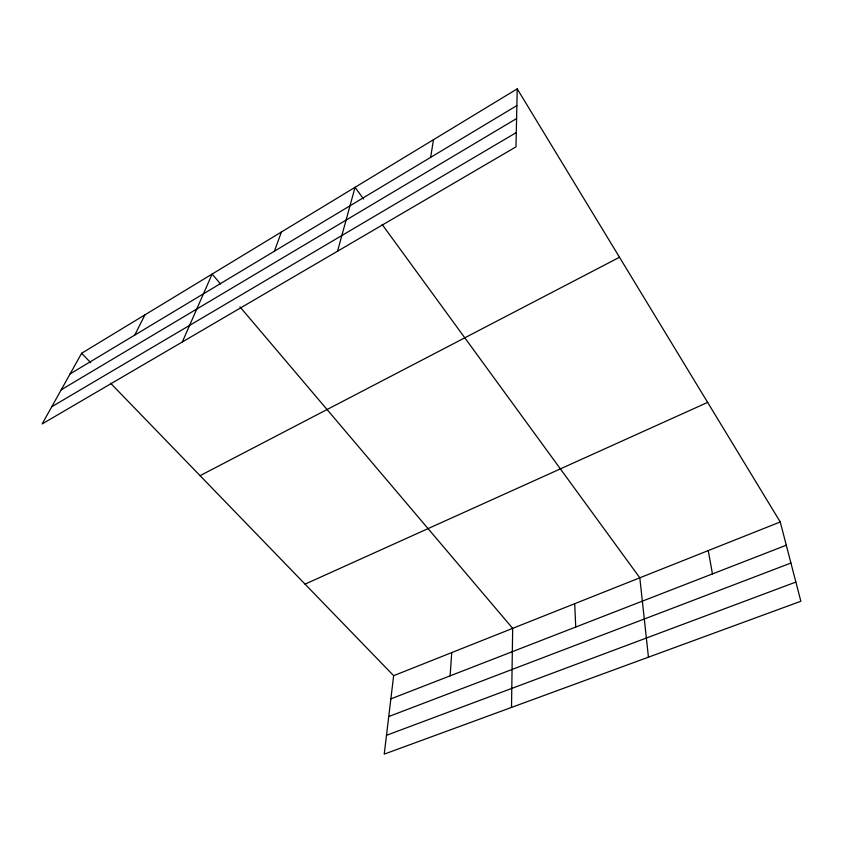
<?xml version="1.0" encoding="UTF-8"?>
<svg xmlns="http://www.w3.org/2000/svg" width="843" height="843" viewBox="0 0 843 843"><rect width="100%" height="100%" fill="white"/><g stroke="black" fill="none" stroke-linecap="round" stroke-linejoin="round"><path stroke-width="1.26" d="M511.501 707.425L512.67 628.362L239.928 306.82M517.223 88.863L515.99 146.861L42.15 423.924L81.623 353.28L517.223 88.863L780.249 521.965L800.85 601.249L384.218 754.137L393.649 675.686L110.57 383.186M450.12 675.854L451.743 652.587M430.625 157.388L433.492 139.696M337.558 251.193L355.051 187.315L363.554 198.98M274.407 251.203L281.404 232.015M182.309 341.963L212.13 274.059L220.56 283.986M134.743 335.092L144.943 314.85M70.095 373.913L516.864 105.586M61.233 389.772L516.59 118.557M51.739 406.758L516.295 132.572M200.065 475.663L619.489 257.263M305.061 584.146L707.635 402.396M393.649 675.686L780.249 521.965M390.857 698.879L786.287 545.221M388.739 716.55L790.924 563.04M386.484 735.317L795.866 582.07M81.623 353.28L90.675 362.627M382.121 224.438L639.816 577.803L648.446 657.171M708.246 550.595L712.451 573.914M574.705 603.693L575.737 627.044"/></g></svg>
